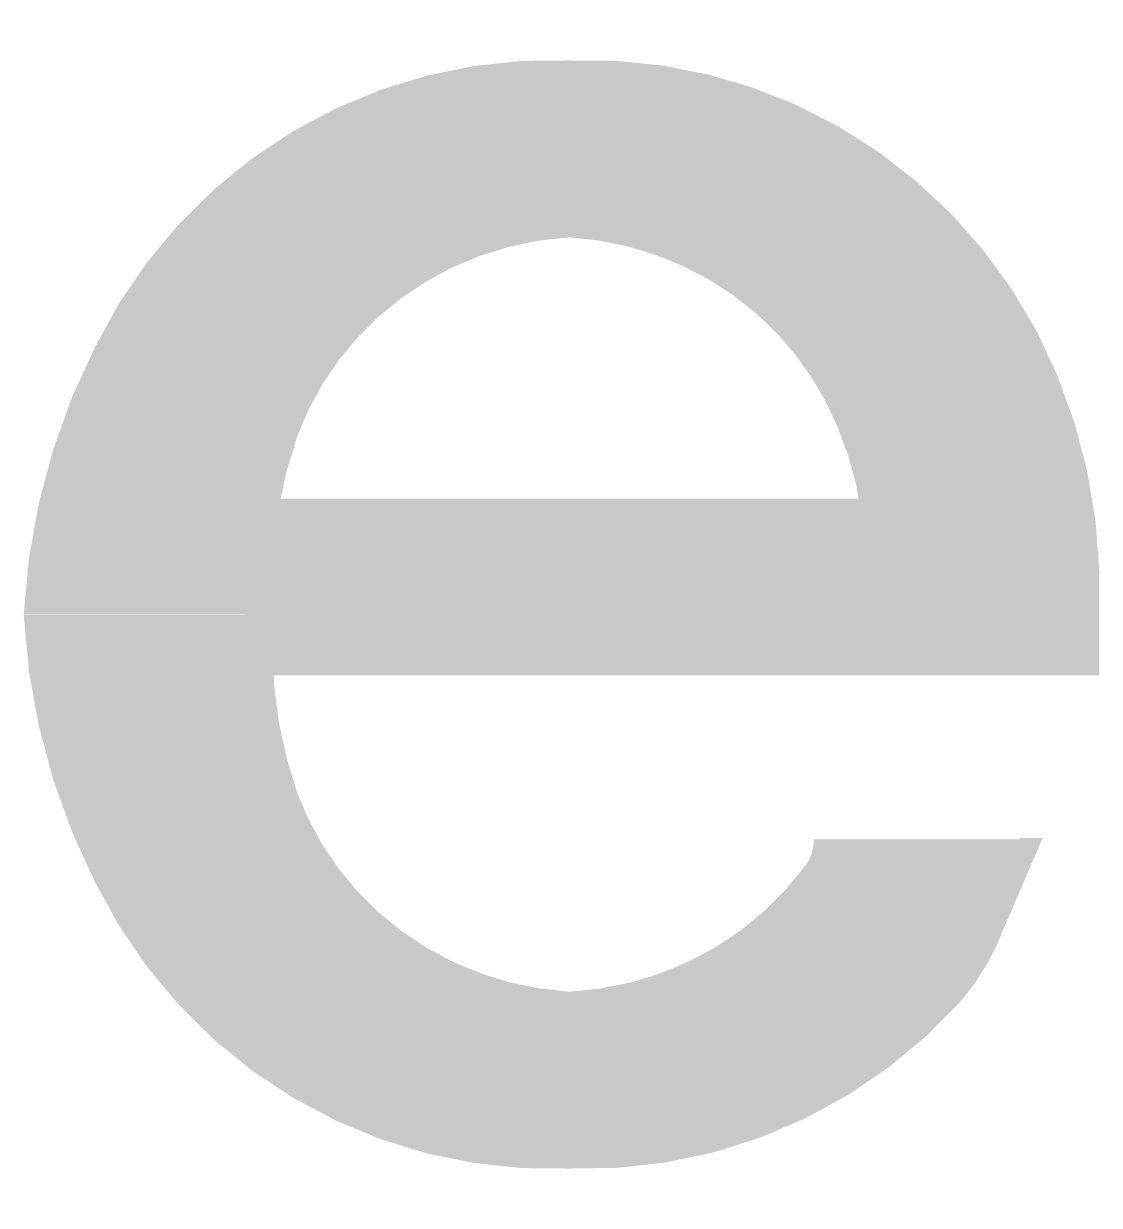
# Model space of a CAD drawing. Header units: millimetres. Extents: x 0.004 to 0.735, y -0.04 to 0.762.
import ezdxf

# ---------------------------------------------------------------- set-up
doc = ezdxf.new("R2010")
doc.units = ezdxf.units.MM

msp = doc.modelspace()

# ---------------------------------------------------------------- linework, layer by layer
at = {"color": 0, "transparency": 33554687}
for points in [[(0.375, 0.677134, 0.12, 0.15, 0.296213), (0.121582, 0.512563, 0.15, 0.17, 0.105104), (0.089395, 0.361135, 0.146, 0.146, 0.105104)], [(0.375, 0.6771, 0.12, 0.15, -0.286745), (0.624325, 0.521304, 0.15, 0.16, -0.113936), (0.654687, 0.389793, 0.16, 0.16, 0), (0.654687, 0.379793, 0.12, 0.12, 0), (0.154687, 0.379793, 0.12, 0.12, 0)], [(0.375, 0.0451, 0.12, 0.15, -0.296213), (0.121582, 0.209671, 0.15, 0.17, -0.105104), (0.089395, 0.361099, 0.146, 0.146, -0.105104)], [(0.375, 0.0451, 0.12, 0.14, 0.221695), (0.587501, 0.144191, 0.14, 0.14, 0.176327), (0.610896, 0.208469, 0.16, 0.16, 0.176327)]]:
    msp.add_lwpolyline(points, format="xyseb", dxfattribs=at)
msp.add_solid([(0.680388, 0.209393), (0.69612, 0.209393), (0.670163, 0.148984)], dxfattribs=at)

doc.saveas('drawing.dxf')
